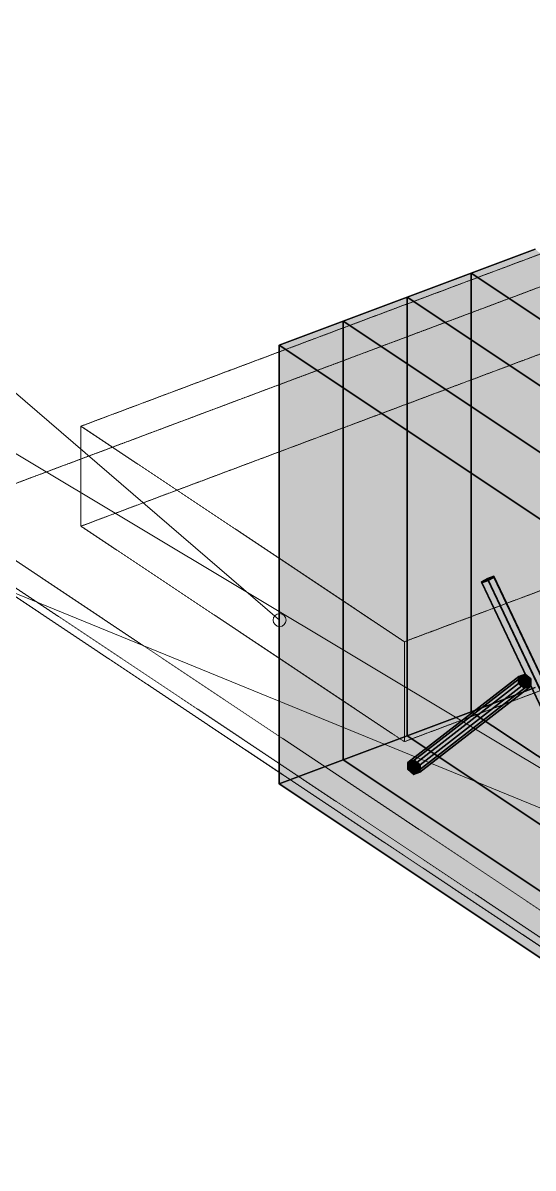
# Model space of a CAD drawing. Header units: millimetres. Extents: x 50 to 612415, y 2 to 4150.
# Drawn here: x 541977 to 542409, y 1694 to 2664 of the extents above; entities that cross this region are included whole.
import ezdxf

# ---------------------------------------------------------------- set-up
doc = ezdxf.new("R2010")
doc.units = ezdxf.units.MM
doc.linetypes.add('DASHED', pattern=[1.524, 1.27, -0.254])
for name, color, linetype, lineweight in [('DIM', 7, 'Continuous', 13), ('HATCH', 8, 'Continuous', 9), ('HIDDEN', 8, 'DASHED', 13), ('OUTLINE', 7, 'Continuous', 25)]:
    doc.layers.add(name, color=color, linetype=linetype, lineweight=lineweight)

msp = doc.modelspace()

# ---------------------------------------------------------------- hatches: boundary and pattern name
at = {"layer": 'HATCH', "true_color": 0xadb2ba}
for points in [[(542735.646, 2199.501), (542356.307, 2452.394), (542410.536, 2472.73)], [(542681.418, 2179.166), (542302.079, 2432.058), (542356.307, 2452.394)], [(542681.418, 2179.166), (542356.307, 2452.394), (542735.646, 2199.501)], [(542627.189, 2158.83), (542247.85, 2411.723), (542302.079, 2432.058)], [(542627.189, 2158.83), (542302.079, 2432.058), (542681.418, 2179.166)], [(542572.961, 2138.494), (542193.621, 2391.387), (542247.85, 2411.723)], [(542572.961, 2138.494), (542247.85, 2411.723), (542627.189, 2158.83)], [(542410.536, 2101.313), (542356.307, 2080.977), (542735.646, 1828.085)], [(542356.307, 2080.977), (542302.079, 2060.642), (542681.418, 1807.749)], [(542735.646, 1828.085), (542356.307, 2080.977), (542681.418, 1807.749)], [(542302.079, 2060.642), (542247.85, 2040.306), (542627.189, 1787.413)], [(542681.418, 1807.749), (542302.079, 2060.642), (542627.189, 1787.413)], [(542247.85, 2040.306), (542193.621, 2019.97), (542572.961, 1767.077)], [(542627.189, 1787.413), (542247.85, 2040.306), (542572.961, 1767.077)]]:
    msp.add_hatch(color=253, dxfattribs=at).paths.add_polyline_path(points)
at = {"layer": 'HATCH', "true_color": 0xa3a7af}
for points in [[(542356.307, 2080.977), (542410.536, 2101.313), (542410.536, 2472.73), (542356.307, 2452.394)], [(542302.079, 2060.642), (542356.307, 2080.977), (542356.307, 2452.394), (542302.079, 2432.058)], [(542247.85, 2040.306), (542302.079, 2060.642), (542302.079, 2432.058), (542247.85, 2411.723)], [(542193.621, 2019.97), (542247.85, 2040.306), (542247.85, 2411.723), (542193.621, 2391.387)]]:
    msp.add_hatch(color=253, dxfattribs=at).paths.add_polyline_path(points)
at = {"layer": 'HATCH', "true_color": 0xa1a5ac}
for points in [[(542356.307, 2080.977), (542735.646, 1828.085), (542735.646, 2199.501), (542356.307, 2452.394)], [(542735.646, 1828.085), (542356.307, 2080.977), (542356.307, 2452.394), (542735.646, 2199.501)], [(542302.079, 2060.642), (542681.418, 1807.749), (542681.418, 2179.166), (542302.079, 2432.058)], [(542681.418, 1807.749), (542302.079, 2060.642), (542302.079, 2432.058), (542681.418, 2179.166)], [(542247.85, 2040.306), (542627.189, 1787.413), (542627.189, 2158.83), (542247.85, 2411.723)], [(542627.189, 1787.413), (542247.85, 2040.306), (542247.85, 2411.723), (542627.189, 2158.83)], [(542572.961, 1767.077), (542193.621, 2019.97), (542193.621, 2391.387), (542572.961, 2138.494)]]:
    msp.add_hatch(color=253, dxfattribs=at).paths.add_polyline_path(points)
at = {"layer": 'HATCH', "true_color": 0xd09546}
for points in [[(542365.171, 2190.871), (542370.173, 2193.708), (542464.031, 1995.666), (542459.029, 1992.828)], [(542375.6, 2194.781), (542370.598, 2191.944), (542464.455, 1993.901), (542469.457, 1996.739)]]:
    msp.add_hatch(color=33, dxfattribs=at).paths.add_polyline_path(points)
at = {"layer": 'HATCH', "true_color": 0xe7a546}
for points in [[(542365.171, 2190.871), (542365.384, 2189.988), (542370.173, 2193.708)], [(542365.384, 2189.988), (542370.598, 2191.944), (542370.173, 2193.708)], [(542375.6, 2194.781), (542375.388, 2195.664), (542370.173, 2193.708)], [(542370.598, 2191.944), (542375.6, 2194.781), (542370.173, 2193.708)], [(542302.812, 2037.966), (542308.027, 2039.921), (542401.884, 2112.821), (542396.669, 2110.866)], [(542312.816, 2029.815), (542307.602, 2027.86), (542401.459, 2100.759), (542406.673, 2102.715)]]:
    msp.add_hatch(color=33, dxfattribs=at).paths.add_polyline_path(points)
at = {"layer": 'HATCH', "true_color": 0xd79946}
for points in [[(542370.598, 2191.944), (542365.384, 2189.988), (542459.241, 1991.946), (542464.455, 1993.901)], [(542370.173, 2193.708), (542375.388, 2195.664), (542469.245, 1997.621), (542464.031, 1995.666)], [(542396.669, 2110.866), (542401.459, 2100.759), (542396.457, 2104.835)], [(542396.669, 2110.866), (542401.884, 2112.821), (542406.886, 2108.746)], [(542396.669, 2110.866), (542406.673, 2102.715), (542401.459, 2100.759)], [(542396.669, 2110.866), (542406.886, 2108.746), (542406.673, 2102.715)], [(542302.6, 2031.935), (542307.602, 2027.86), (542302.812, 2037.966)], [(542313.029, 2035.846), (542308.027, 2039.921), (542302.812, 2037.966)], [(542307.602, 2027.86), (542312.816, 2029.815), (542302.812, 2037.966)], [(542312.816, 2029.815), (542313.029, 2035.846), (542302.812, 2037.966)]]:
    msp.add_hatch(color=33, dxfattribs=at).paths.add_polyline_path(points)
at = {"layer": 'HATCH', "true_color": 0xda9b46}
for points in [[(542375.388, 2195.664), (542375.6, 2194.781), (542469.457, 1996.739), (542469.245, 1997.621)], [(542365.384, 2189.988), (542365.171, 2190.871), (542459.029, 1992.828), (542459.241, 1991.946)]]:
    msp.add_hatch(color=33, dxfattribs=at).paths.add_polyline_path(points)
at = {"layer": 'HATCH', "true_color": 0xd39646}
for points in [[(542302.6, 2031.935), (542302.812, 2037.966), (542396.669, 2110.866), (542396.457, 2104.835)], [(542313.029, 2035.846), (542312.816, 2029.815), (542406.673, 2102.715), (542406.886, 2108.746)]]:
    msp.add_hatch(color=33, dxfattribs=at).paths.add_polyline_path(points)
at = {"layer": 'HATCH', "true_color": 0xe2a146}
for points in [[(542307.602, 2027.86), (542302.6, 2031.935), (542396.457, 2104.835), (542401.459, 2100.759)], [(542308.027, 2039.921), (542313.029, 2035.846), (542406.886, 2108.746), (542401.884, 2112.821)]]:
    msp.add_hatch(color=33, dxfattribs=at).paths.add_polyline_path(points)

# ---------------------------------------------------------------- linework, layer by layer
at = {"layer": 'DIM'}
for points in [[(542194.143, 2158.569), (541020, 3170), (540980, 3170)], [(542545.977, 1954.531), (541020, 2870), (540980, 2870)], [(542580, 1931.849), (541020, 2570), (540980, 2570)]]:
    msp.add_lwpolyline(points, dxfattribs=at)
msp.add_circle((542194.143, 2158.569), 5.5, dxfattribs=at)
at = {"layer": 'HIDDEN', "color": 35, "true_color": 0xa8732e}
for p, q in [((542025.982, 2322.756), (543590.268, 2909.364)), ((543590.268, 2909.364), (542025.982, 2322.756)), ((543590.268, 2824.694), (542025.982, 2238.087)), ((542025.982, 2238.087), (543590.268, 2824.694)), ((541120, 2745.481), (542684.286, 1702.624)), ((542684.286, 1702.624), (541120, 2745.481)), ((543205.714, 2737.376), (541120, 1955.233)), ((541120, 1955.233), (543205.714, 2737.376)), ((542299.732, 2140.256), (543864.018, 2726.864)), ((543864.018, 2726.864), (542299.732, 2140.256)), ((543864.018, 2642.194), (542299.732, 2055.587)), ((542299.732, 2055.587), (543864.018, 2642.194)), ((542025.982, 2238.087), (542025.982, 2322.756)), ((542025.982, 2322.756), (542299.732, 2140.256)), ((542299.732, 2140.256), (542025.982, 2322.756)), ((542025.982, 2322.756), (542025.982, 2238.087)), ((542299.732, 2055.587), (542025.982, 2238.087)), ((542025.982, 2238.087), (542299.732, 2055.587)), ((542299.732, 2140.256), (542299.732, 2055.587)), ((542299.732, 2055.587), (542299.732, 2140.256))]:
    msp.add_line(p, q, dxfattribs=at)
at = {"layer": 'HIDDEN', "color": 253, "true_color": 0xaab5af}
for p, q in [((542707.75, 1717.578), (541284.25, 2666.578)), ((542707.75, 1717.578), (541284.25, 2666.578)), ((541284.25, 2643.435), (542707.75, 1694.435)), ((541284.25, 2643.435), (542707.75, 1694.435))]:
    msp.add_line(p, q, dxfattribs=at)
at = {"layer": 'OUTLINE', "color": 139, "true_color": 0x42544a}
for p, q in [((542356.307, 2452.394), (542410.536, 2472.73)), ((542410.536, 2472.73), (542356.307, 2452.394)), ((542302.079, 2432.058), (542356.307, 2452.394)), ((542356.307, 2452.394), (542302.079, 2432.058)), ((542356.307, 2452.394), (542735.646, 2199.501)), ((542735.646, 2199.501), (542356.307, 2452.394)), ((542735.646, 2199.501), (542356.307, 2452.394)), ((542356.307, 2452.394), (542356.307, 2080.977)), ((542356.307, 2080.977), (542356.307, 2452.394)), ((542356.307, 2452.394), (542735.646, 2199.501)), ((542356.307, 2080.977), (542356.307, 2452.394)), ((542356.307, 2452.394), (542356.307, 2080.977)), ((542247.85, 2411.723), (542302.079, 2432.058)), ((542302.079, 2432.058), (542247.85, 2411.723)), ((542302.079, 2432.058), (542681.418, 2179.166)), ((542681.418, 2179.166), (542302.079, 2432.058)), ((542681.418, 2179.166), (542302.079, 2432.058)), ((542302.079, 2432.058), (542302.079, 2060.642)), ((542302.079, 2060.642), (542302.079, 2432.058)), ((542302.079, 2432.058), (542681.418, 2179.166)), ((542302.079, 2060.642), (542302.079, 2432.058)), ((542302.079, 2432.058), (542302.079, 2060.642)), ((542193.621, 2391.387), (542247.85, 2411.723)), ((542247.85, 2411.723), (542193.621, 2391.387)), ((542247.85, 2411.723), (542627.189, 2158.83)), ((542627.189, 2158.83), (542247.85, 2411.723)), ((542627.189, 2158.83), (542247.85, 2411.723)), ((542247.85, 2411.723), (542247.85, 2040.306)), ((542247.85, 2040.306), (542247.85, 2411.723)), ((542247.85, 2411.723), (542627.189, 2158.83)), ((542247.85, 2040.306), (542247.85, 2411.723)), ((542247.85, 2411.723), (542247.85, 2040.306)), ((542572.961, 2138.494), (542193.621, 2391.387)), ((542193.621, 2019.97), (542193.621, 2391.387)), ((542193.621, 2391.387), (542572.961, 2138.494)), ((542193.621, 2391.387), (542193.621, 2019.97)), ((542365.171, 2190.871), (542370.173, 2193.708)), ((542370.173, 2193.708), (542365.171, 2190.871)), ((542370.598, 2191.944), (542365.384, 2189.988)), ((542365.384, 2189.988), (542370.598, 2191.944)), ((542370.173, 2193.708), (542375.388, 2195.664)), ((542375.388, 2195.664), (542370.173, 2193.708)), ((542370.173, 2193.708), (542464.031, 1995.666)), ((542464.031, 1995.666), (542370.173, 2193.708)), ((542375.6, 2194.781), (542370.598, 2191.944)), ((542370.598, 2191.944), (542375.6, 2194.781)), ((542464.455, 1993.901), (542370.598, 2191.944)), ((542370.598, 2191.944), (542464.455, 1993.901)), ((542375.388, 2195.664), (542469.245, 1997.621)), ((542375.388, 2195.664), (542375.6, 2194.781)), ((542469.245, 1997.621), (542375.388, 2195.664)), ((542375.6, 2194.781), (542375.388, 2195.664)), ((542375.6, 2194.781), (542469.457, 1996.739)), ((542469.457, 1996.739), (542375.6, 2194.781)), ((542459.029, 1992.828), (542365.171, 2190.871)), ((542365.384, 2189.988), (542365.171, 2190.871)), ((542365.171, 2190.871), (542459.029, 1992.828)), ((542365.171, 2190.871), (542365.384, 2189.988)), ((542459.241, 1991.946), (542365.384, 2189.988)), ((542365.384, 2189.988), (542459.241, 1991.946)), ((542302.6, 2031.935), (542396.457, 2104.835)), ((542396.457, 2104.835), (542302.6, 2031.935)), ((542302.812, 2037.966), (542396.669, 2110.866)), ((542396.669, 2110.866), (542302.812, 2037.966)), ((542308.027, 2039.921), (542401.884, 2112.821)), ((542401.884, 2112.821), (542308.027, 2039.921)), ((542406.886, 2108.746), (542313.029, 2035.846)), ((542313.029, 2035.846), (542406.886, 2108.746)), ((542396.457, 2104.835), (542396.669, 2110.866)), ((542396.669, 2110.866), (542396.457, 2104.835)), ((542401.459, 2100.759), (542396.457, 2104.835)), ((542396.457, 2104.835), (542401.459, 2100.759)), ((542396.669, 2110.866), (542401.884, 2112.821)), ((542401.884, 2112.821), (542396.669, 2110.866)), ((542401.884, 2112.821), (542406.886, 2108.746)), ((542406.886, 2108.746), (542401.884, 2112.821)), ((542406.886, 2108.746), (542406.673, 2102.715)), ((542406.673, 2102.715), (542406.886, 2108.746)), ((542401.459, 2100.759), (542307.602, 2027.86)), ((542307.602, 2027.86), (542401.459, 2100.759)), ((542406.673, 2102.715), (542312.816, 2029.815)), ((542312.816, 2029.815), (542406.673, 2102.715)), ((542410.536, 2101.313), (542356.307, 2080.977)), ((542356.307, 2080.977), (542410.536, 2101.313)), ((542406.673, 2102.715), (542401.459, 2100.759)), ((542401.459, 2100.759), (542406.673, 2102.715)), ((542356.307, 2080.977), (542302.079, 2060.642)), ((542302.079, 2060.642), (542356.307, 2080.977)), ((542356.307, 2080.977), (542735.646, 1828.085)), ((542735.646, 1828.085), (542356.307, 2080.977)), ((542735.646, 1828.085), (542356.307, 2080.977)), ((542356.307, 2080.977), (542735.646, 1828.085)), ((542302.079, 2060.642), (542247.85, 2040.306)), ((542247.85, 2040.306), (542302.079, 2060.642)), ((542302.079, 2060.642), (542681.418, 1807.749)), ((542681.418, 1807.749), (542302.079, 2060.642)), ((542681.418, 1807.749), (542302.079, 2060.642)), ((542302.079, 2060.642), (542681.418, 1807.749)), ((542247.85, 2040.306), (542193.621, 2019.97)), ((542193.621, 2019.97), (542247.85, 2040.306)), ((542247.85, 2040.306), (542627.189, 1787.413)), ((542627.189, 1787.413), (542247.85, 2040.306)), ((542627.189, 1787.413), (542247.85, 2040.306)), ((542247.85, 2040.306), (542627.189, 1787.413)), ((542302.6, 2031.935), (542302.812, 2037.966)), ((542302.812, 2037.966), (542302.6, 2031.935)), ((542302.812, 2037.966), (542308.027, 2039.921)), ((542308.027, 2039.921), (542302.812, 2037.966)), ((542308.027, 2039.921), (542313.029, 2035.846)), ((542313.029, 2035.846), (542308.027, 2039.921)), ((542307.602, 2027.86), (542302.6, 2031.935)), ((542302.6, 2031.935), (542307.602, 2027.86)), ((542312.816, 2029.815), (542307.602, 2027.86)), ((542307.602, 2027.86), (542312.816, 2029.815)), ((542313.029, 2035.846), (542312.816, 2029.815)), ((542312.816, 2029.815), (542313.029, 2035.846)), ((542572.961, 1767.077), (542193.621, 2019.97)), ((542193.621, 2019.97), (542572.961, 1767.077))]:
    msp.add_line(p, q, dxfattribs=at)

doc.saveas('drawing.dxf')
